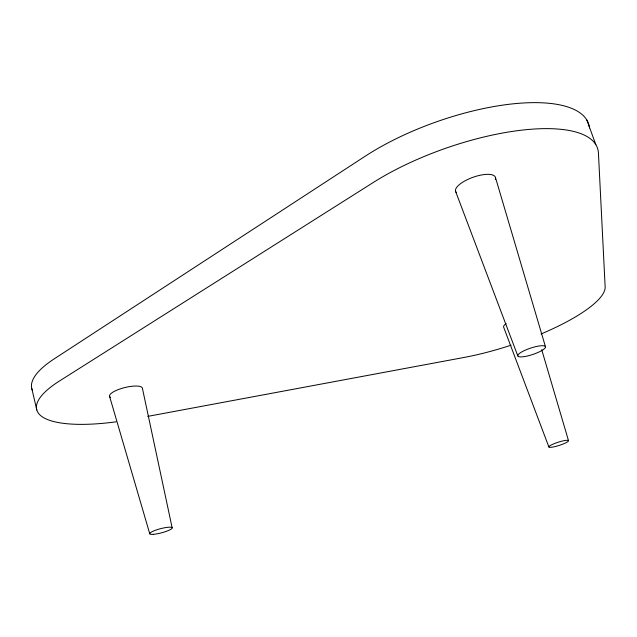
<?xml version="1.0" encoding="UTF-8"?>
<svg xmlns="http://www.w3.org/2000/svg" width="637" height="637" viewBox="0 0 637 637"><rect width="100%" height="100%" fill="white"/><g stroke="black" fill="none" stroke-linecap="round" stroke-linejoin="round"><path stroke-width="0.96" d="M147.792 416.375L463.895 357.484A106.244 27.423 -18.5 0 0 511.041 345.198M455.598 191.395L517.817 355.916M548.879 446.975L503.604 327.044A15.089 3.814 -18.6 0 1 506.152 323.596M586.836 120.011L595.834 144.695M495.459 177.452L545.479 346.775A14.563 3.36 -18.4 0 1 525.414 356.417A14.563 3.36 -18.4 0 1 524.02 350.748A14.563 3.36 -18.4 0 1 545.479 346.775M541.721 349.713L568.515 440.693A10.311 1.68 -17.8 0 1 554.134 446.8A10.311 1.68 -17.8 0 1 553.434 443.965A10.311 1.68 -17.8 0 1 568.515 440.693M109.604 396.477L149.775 533.814M31.85 388.753L36.795 409.902M172.149 527.77L142.354 388.044A16.92 4.785 -13.9 0 0 122.121 388.291A16.92 4.785 -13.9 0 0 110.655 397.48M541.044 333.987A106.244 27.423 -18.5 0 0 605.15 286.953L598.438 153.167A143.341 49.925 -19.3 0 0 517.937 130.625A143.341 49.925 -19.3 0 0 373.449 182.381L59.488 380.99A117.63 33.689 -14.2 0 0 116.109 421.821M589.504 127.926A142.624 52.226 -19.4 0 0 507.673 104.452A142.624 52.226 -19.4 0 0 365.2 156.216L54.185 358.886A117.144 35.306 -14.1 0 0 32.479 390.425M456.331 192.509A21.117 7.469 -19.6 0 1 474.175 176.879A21.117 7.469 -19.6 0 1 495.267 179.554M153.613 534.308A11.593 2.126 -14.8 0 0 171.974 528.384A11.593 2.126 -14.8 0 0 157.283 529.634A11.593 2.126 -14.8 0 0 153.613 534.308"/></g></svg>
